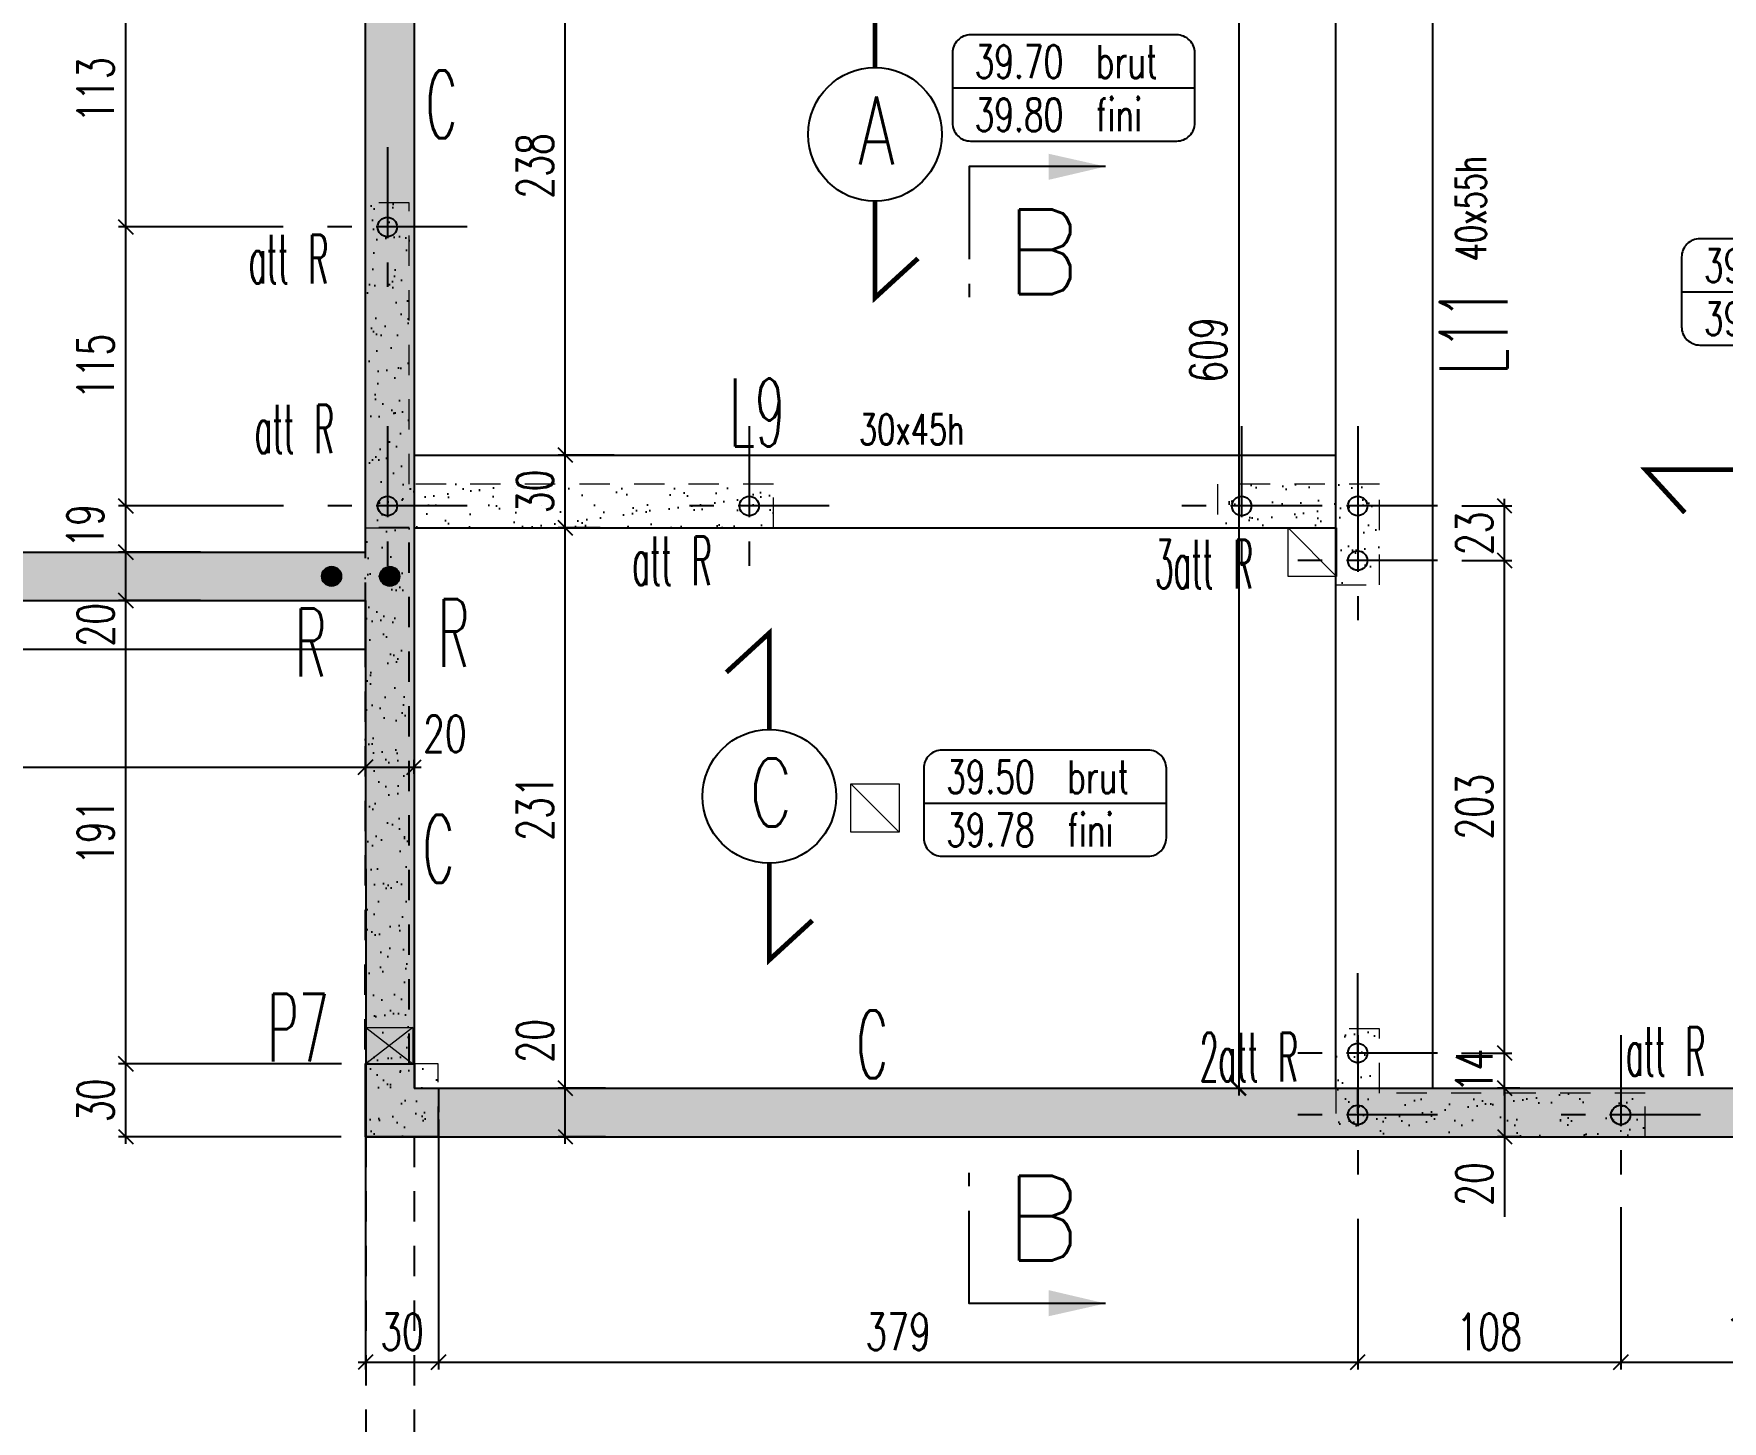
# Model space of a CAD drawing. Extents: x 308 to 787, y -199 to -146.
# Drawn here: x 351.67 to 358.63, y -181.05 to -175.33 of the extents above; entities that cross this region are included whole.
import ezdxf
from ezdxf.enums import TextEntityAlignment as Align

# ---------------------------------------------------------------- set-up
doc = ezdxf.new("R2010")
doc.units = 0
doc.header["$LTSCALE"] = 0.5
doc.header["$MEASUREMENT"] = 0
for name, pattern in [('AXES2', [1.125, 0.75, -0.125, 0.125, -0.125]), ('CACHE', [0.375, 0.25, -0.125]), ('CONTINU', [0]), ('DISCONTINU2', [0.375, 0.25, -0.125])]:
    doc.linetypes.add(name, pattern=pattern)
doc.layers.get('0').update_dxf_attribs({"linetype": 'CONTINUOUS'})
doc.layers.get('DEFPOINTS').update_dxf_attribs({"linetype": 'CONTINUOUS'})
doc.layers.add('00 - RESERVATIONS SPEC Plombier', color=90, linetype='CONTINUOUS', lineweight=20)
for name, color, linetype in [('1_AJSA_vue2', 13, 'CONTINUOUS'), ('_ SERTI RESERVATION', 210, 'CACHE'), ('AXES', 6, 'AXES2'), ('COTATION', 7, 'CONTINUOUS'), ('HABILLAGE', 7, 'CONTINUOUS'), ('MURS', 3, 'CONTINUOUS'), ('PLANCHER', 7, 'CONTINUOUS'), ('POCHAGE', 254, 'CONTINUOUS'), ('POTEAUX', 1, 'CONTINUOUS'), ('POUTRES', 2, 'CONTINUOUS'), ('RAID', 1, 'CONTINUOUS'), ('RDC', 7, 'DISCONTINU2'), ('REP-COUPES', 5, 'CONTINUOUS'), ('REPERAGE', 4, 'CONTINUOUS'), ('REPERE-CHAI', 4, 'CONTINUOUS'), ('REPERE-POT', 4, 'CONTINUOUS'), ('REPERE-POUT', 4, 'CONTINUOUS'), ('REPERE-RAID', 4, 'CONTINUOUS')]:
    doc.layers.add(name, color=color, linetype=linetype)
doc.styles.add('ROMANS8', font='romans.shx', dxfattribs={"width": 0.7})
doc.styles.get("Standard").update_dxf_attribs({"font": 'txt.shx'})
doc.dimstyles.new('COT50 cm', dxfattribs={"dimtxt": 0.15, "dimasz": 0.06, "dimexe": 0.03, "dimexo": 0.1, "dimgap": 0.05, "dimtad": 1, "dimdec": 0, "dimlfac": 100, "dimzin": 0, "dimdsep": 46, "dimtxsty": 'ROMANS8', "dimblk1": 'OBLIQUE', "dimblk2": 'OBLIQUE', "dimsah": 1, "dimcen": 0.03, "dimdle": 0.03, "dimclrt": 1, "dimadec": 0, "dimazin": 0, "dimtfac": 1, "dimtdec": 0, "dimtmove": 0, "dimatfit": 3, "dimfxl": 0, "dimtolj": 1, "dimtzin": 0, "dimlwd": -1, "dimlwe": -1, "dimarcsym": 0})
pattern_1 = [(37.5, (-513.79323, 160.44126), (-0.004409535, 0.134877664), [0, -0.1064, 0, -0.119, 0, -0.11375]), (7.5, (-513.79323, 160.44126), (0.12388437, 0.197550225), [0, -0.0574, 0, -0.0959, 0, -0.03675]), (327.5, (-513.87933, 160.44126), (0.21798993, 0.000396134), [0, -0.035, 0, -0.126, 0, -0.1645]), (317.5, (-513.87933, 160.44126), (0.21042886, 0.06143729), [0, -0.0175, 0, -0.0826, 0, -0.0945])]

# ---------------------------------------------------------------- blocks, each defined once
blk = doc.blocks.new('139')
at = {"layer": 'HABILLAGE', "color": 7}
blk.add_line((-0.6648, 0), (0.6648, 0), dxfattribs=at)
at = {"layer": 'HABILLAGE'}
blk.add_lwpolyline([(-0.5648, -0.291), (0.5648, -0.291, 0.414214), (0.6648, -0.191), (0.6648, 0.191, 0.414214), (0.5648, 0.291), (-0.5648, 0.291, 0.414214), (-0.6648, 0.191), (-0.6648, -0.191, 0.414214)], format="xyb", close=True, dxfattribs=at)
at = {"layer": 'HABILLAGE', "color": 1, "width": 0.7}
for s, p in [('brut', (0.1215, 0.054)), ('fini', (0.1215, -0.237))]:
    blk.add_text(s, height=0.18, dxfattribs=at).set_placement(p)
for tag, p in [('NIVBRUT', (-0.5425, 0.054)), ('NIVFINI', (-0.5425, -0.237))]:
    blk.add_attdef(tag, p, '', height=0.18, dxfattribs=at)
blk = doc.blocks.new('_Oblique')
at = {"layer": 'COTATION', "color": 0, "lineweight": -2}
blk.add_line((-0.5, -0.5), (0.5, 0.5), dxfattribs=at)
blk = doc.blocks.new('*D233')
at = {"layer": 'COTATION', "color": 0, "transparency": 16777216}
for p, q in [((352.9369, -179.5763), (352.018, -179.5763)), ((352.048, -179.9063), (352.048, -179.5463)), ((352.9359, -179.8763), (352.018, -179.8763))]:
    blk.add_line(p, q, dxfattribs=at)
at = {"layer": 'DEFPOINTS', "color": 0, "transparency": 16777216}
for p in [(352.048, -179.5763), (353.0369, -179.5763), (353.0359, -179.8763)]:
    blk.add_point(p, dxfattribs=at)
at = {"layer": 'COTATION', "color": 0, "transparency": 16777216, "xscale": 0.06, "yscale": 0.06, "zscale": 0.06}
for p, rotation in [((352.048, -179.5763), 90), ((352.048, -179.8763), 270)]:
    blk.add_blockref('_Oblique', p, dxfattribs=dict(at, rotation=rotation))
at = {"layer": 'COTATION', "color": 1, "transparency": 16777216, "insert": (351.923, -179.7263), "char_height": 0.15, "attachment_point": 5, "rotation": 90, "style": 'ROMANS8'}
blk.add_mtext('\\A1;30', dxfattribs=at)
blk = doc.blocks.new('*D234')
at = {"layer": 'COTATION', "color": 0, "transparency": 16777216}
for p, q in [((352.048, -179.6063), (352.048, -177.636)), ((352.355, -177.666), (352.018, -177.666)), ((352.9369, -179.5763), (352.018, -179.5763))]:
    blk.add_line(p, q, dxfattribs=at)
at = {"layer": 'DEFPOINTS', "color": 0, "transparency": 16777216}
for p in [(352.048, -177.666), (352.455, -177.666), (353.0369, -179.5763)]:
    blk.add_point(p, dxfattribs=at)
at = {"layer": 'COTATION', "color": 0, "transparency": 16777216, "xscale": 0.06, "yscale": 0.06, "zscale": 0.06}
for p, rotation in [((352.048, -177.666), 90), ((352.048, -179.5763), 270)]:
    blk.add_blockref('_Oblique', p, dxfattribs=dict(at, rotation=rotation))
at = {"layer": 'COTATION', "color": 1, "transparency": 16777216, "insert": (351.923, -178.6211), "char_height": 0.15, "attachment_point": 5, "rotation": 90, "style": 'ROMANS8'}
blk.add_mtext('\\A1;191', dxfattribs=at)
blk = doc.blocks.new('*D235')
at = {"layer": 'COTATION', "color": 0, "transparency": 16777216}
for p, q in [((352.355, -177.4663), (352.018, -177.4663)), ((352.048, -177.696), (352.048, -177.4363)), ((352.355, -177.666), (352.018, -177.666))]:
    blk.add_line(p, q, dxfattribs=at)
at = {"layer": 'DEFPOINTS', "color": 0, "transparency": 16777216}
for p in [(352.048, -177.4663), (352.455, -177.4663), (352.455, -177.666)]:
    blk.add_point(p, dxfattribs=at)
at = {"layer": 'COTATION', "color": 0, "transparency": 16777216, "xscale": 0.06, "yscale": 0.06, "zscale": 0.06}
for p, rotation in [((352.048, -177.4663), 90), ((352.048, -177.666), 270)]:
    blk.add_blockref('_Oblique', p, dxfattribs=dict(at, rotation=rotation))
at = {"layer": 'COTATION', "color": 1, "transparency": 16777216, "insert": (351.923, -177.7664), "char_height": 0.15, "attachment_point": 5, "rotation": 90, "style": 'ROMANS8'}
blk.add_mtext('\\A1;20', dxfattribs=at)
blk = doc.blocks.new('*D236')
at = {"layer": 'COTATION', "color": 0, "transparency": 16777216}
for p, q in [((352.6972, -177.2763), (352.018, -177.2763)), ((352.048, -177.4963), (352.048, -177.2463)), ((352.355, -177.4663), (352.018, -177.4663))]:
    blk.add_line(p, q, dxfattribs=at)
at = {"layer": 'DEFPOINTS', "color": 0, "transparency": 16777216}
for p in [(352.048, -177.2763), (352.7972, -177.2763), (352.455, -177.4663)]:
    blk.add_point(p, dxfattribs=at)
at = {"layer": 'COTATION', "color": 0, "transparency": 16777216, "xscale": 0.06, "yscale": 0.06, "zscale": 0.06}
for p, rotation in [((352.048, -177.2763), 90), ((352.048, -177.4663), 270)]:
    blk.add_blockref('_Oblique', p, dxfattribs=dict(at, rotation=rotation))
at = {"layer": 'COTATION', "color": 1, "transparency": 16777216, "insert": (351.8806, -177.3585), "char_height": 0.15, "attachment_point": 5, "rotation": 90, "style": 'ROMANS8'}
blk.add_mtext('\\A1;19', dxfattribs=at)
blk = doc.blocks.new('*D237')
at = {"layer": 'COTATION', "color": 0, "transparency": 16777216}
for p, q in [((352.048, -177.3063), (352.048, -176.0961)), ((352.6969, -176.1261), (352.018, -176.1261)), ((352.6972, -177.2763), (352.018, -177.2763))]:
    blk.add_line(p, q, dxfattribs=at)
at = {"layer": 'DEFPOINTS', "color": 0, "transparency": 16777216}
for p in [(352.048, -176.1261), (352.7969, -176.1261), (352.7972, -177.2763)]:
    blk.add_point(p, dxfattribs=at)
at = {"layer": 'COTATION', "color": 0, "transparency": 16777216, "xscale": 0.06, "yscale": 0.06, "zscale": 0.06}
for p, rotation in [((352.048, -176.1261), 90), ((352.048, -177.2763), 270)]:
    blk.add_blockref('_Oblique', p, dxfattribs=dict(at, rotation=rotation))
at = {"layer": 'COTATION', "color": 1, "transparency": 16777216, "insert": (351.923, -176.7012), "char_height": 0.15, "attachment_point": 5, "rotation": 90, "style": 'ROMANS8'}
blk.add_mtext('\\A1;115', dxfattribs=at)
blk = doc.blocks.new('*D238')
at = {"layer": 'COTATION', "color": 0, "transparency": 16777216}
for p, q in [((352.697, -174.9961), (352.018, -174.9961)), ((352.048, -176.1561), (352.048, -174.9661)), ((352.6969, -176.1261), (352.018, -176.1261))]:
    blk.add_line(p, q, dxfattribs=at)
at = {"layer": 'DEFPOINTS', "color": 0, "transparency": 16777216}
for p in [(352.048, -174.9961), (352.797, -174.9961), (352.7969, -176.1261)]:
    blk.add_point(p, dxfattribs=at)
at = {"layer": 'COTATION', "color": 0, "transparency": 16777216, "xscale": 0.06, "yscale": 0.06, "zscale": 0.06}
for p, rotation in [((352.048, -174.9961), 90), ((352.048, -176.1261), 270)]:
    blk.add_blockref('_Oblique', p, dxfattribs=dict(at, rotation=rotation))
at = {"layer": 'COTATION', "color": 1, "transparency": 16777216, "insert": (351.923, -175.5611), "char_height": 0.15, "attachment_point": 5, "rotation": 90, "style": 'ROMANS8'}
blk.add_mtext('\\A1;113', dxfattribs=at)
blk = doc.blocks.new('*D253')
at = {"layer": 'COTATION', "color": 0, "transparency": 16777216}
for p, q in [((353.8595, -179.6763), (353.8595, -179.3463)), ((354.0256, -179.6763), (353.8295, -179.6763)), ((353.8595, -179.9063), (353.8595, -179.6763)), ((354.0256, -179.8763), (353.8295, -179.8763))]:
    blk.add_line(p, q, dxfattribs=at)
at = {"layer": 'DEFPOINTS', "color": 0, "transparency": 16777216}
for p in [(353.8595, -179.6763), (354.1256, -179.6763), (354.1256, -179.8763)]:
    blk.add_point(p, dxfattribs=at)
at = {"layer": 'COTATION', "color": 0, "transparency": 16777216, "xscale": 0.06, "yscale": 0.06, "zscale": 0.06}
for p, rotation in [((353.8595, -179.6763), 90), ((353.8595, -179.8763), 270)]:
    blk.add_blockref('_Oblique', p, dxfattribs=dict(at, rotation=rotation))
at = {"layer": 'COTATION', "color": 1, "transparency": 16777216, "insert": (353.7345, -179.4813), "char_height": 0.15, "attachment_point": 5, "rotation": 90, "style": 'ROMANS8'}
blk.add_mtext('\\A1;20', dxfattribs=at)
blk = doc.blocks.new('*D254')
at = {"layer": 'COTATION', "color": 0, "transparency": 16777216}
for p, q in [((353.8595, -179.7063), (353.8595, -177.3363)), ((354.0028, -177.3663), (353.8295, -177.3663)), ((354.0256, -179.6763), (353.8295, -179.6763))]:
    blk.add_line(p, q, dxfattribs=at)
at = {"layer": 'DEFPOINTS', "color": 0, "transparency": 16777216}
for p in [(353.8595, -177.3663), (354.1028, -177.3663), (354.1256, -179.6763)]:
    blk.add_point(p, dxfattribs=at)
at = {"layer": 'COTATION', "color": 0, "transparency": 16777216, "xscale": 0.06, "yscale": 0.06, "zscale": 0.06}
for p, rotation in [((353.8595, -177.3663), 90), ((353.8595, -179.6763), 270)]:
    blk.add_blockref('_Oblique', p, dxfattribs=dict(at, rotation=rotation))
at = {"layer": 'COTATION', "color": 1, "transparency": 16777216, "insert": (353.7345, -178.5213), "char_height": 0.15, "attachment_point": 5, "rotation": 90, "style": 'ROMANS8'}
blk.add_mtext('\\A1;231', dxfattribs=at)
blk = doc.blocks.new('*D255')
at = {"layer": 'COTATION', "color": 0, "transparency": 16777216}
for p, q in [((354.0611, -177.0663), (353.8295, -177.0663)), ((353.8595, -177.3963), (353.8595, -177.0363)), ((354.0028, -177.3663), (353.8295, -177.3663))]:
    blk.add_line(p, q, dxfattribs=at)
at = {"layer": 'DEFPOINTS', "color": 0, "transparency": 16777216}
for p in [(353.8595, -177.0663), (354.1611, -177.0663), (354.1028, -177.3663)]:
    blk.add_point(p, dxfattribs=at)
at = {"layer": 'COTATION', "color": 0, "transparency": 16777216, "xscale": 0.06, "yscale": 0.06, "zscale": 0.06}
for p, rotation in [((353.8595, -177.0663), 90), ((353.8595, -177.3663), 270)]:
    blk.add_blockref('_Oblique', p, dxfattribs=dict(at, rotation=rotation))
at = {"layer": 'COTATION', "color": 1, "transparency": 16777216, "insert": (353.7345, -177.2163), "char_height": 0.15, "attachment_point": 5, "rotation": 90, "style": 'ROMANS8'}
blk.add_mtext('\\A1;30', dxfattribs=at)
blk = doc.blocks.new('*D256')
at = {"layer": 'COTATION', "color": 0, "transparency": 16777216}
for p, q in [((354.3147, -174.6823), (353.8295, -174.6823)), ((353.8595, -177.0963), (353.8595, -174.6523)), ((354.0611, -177.0663), (353.8295, -177.0663))]:
    blk.add_line(p, q, dxfattribs=at)
at = {"layer": 'DEFPOINTS', "color": 0, "transparency": 16777216}
for p in [(353.8595, -174.6823), (354.4147, -174.6823), (354.1611, -177.0663)]:
    blk.add_point(p, dxfattribs=at)
at = {"layer": 'COTATION', "color": 0, "transparency": 16777216, "xscale": 0.06, "yscale": 0.06, "zscale": 0.06}
for p, rotation in [((353.8595, -174.6823), 90), ((353.8595, -177.0663), 270)]:
    blk.add_blockref('_Oblique', p, dxfattribs=dict(at, rotation=rotation))
at = {"layer": 'COTATION', "color": 1, "transparency": 16777216, "insert": (353.7345, -175.8743), "char_height": 0.15, "attachment_point": 5, "rotation": 90, "style": 'ROMANS8'}
blk.add_mtext('\\A1;238', dxfattribs=at)
blk = doc.blocks.new('*D262')
at = {"layer": 'COTATION', "color": 0, "transparency": 16777216}
for p, q in [((357.794, -179.6763), (357.7019, -179.6763)), ((357.7319, -179.6763), (357.7319, -179.9063)), ((357.794, -179.8763), (357.7019, -179.8763)), ((357.7319, -179.8763), (357.7319, -180.2063))]:
    blk.add_line(p, q, dxfattribs=at)
at = {"layer": 'DEFPOINTS', "color": 0, "transparency": 16777216}
for p in [(357.7319, -179.6763), (357.894, -179.6763), (357.894, -179.8763)]:
    blk.add_point(p, dxfattribs=at)
at = {"layer": 'COTATION', "color": 0, "transparency": 16777216, "xscale": 0.06, "yscale": 0.06, "zscale": 0.06}
for p, rotation in [((357.7319, -179.6763), 90), ((357.7319, -179.8763), 270)]:
    blk.add_blockref('_Oblique', p, dxfattribs=dict(at, rotation=rotation))
at = {"layer": 'COTATION', "color": 1, "transparency": 16777216, "insert": (357.6069, -180.0713), "char_height": 0.15, "attachment_point": 5, "rotation": 90, "style": 'ROMANS8'}
blk.add_mtext('\\A1;20', dxfattribs=at)
blk = doc.blocks.new('*D263')
at = {"layer": 'COTATION', "color": 0, "transparency": 16777216}
for p, q in [((357.7319, -179.7063), (357.7319, -179.5013)), ((357.5547, -179.5313), (357.7619, -179.5313)), ((357.794, -179.6763), (357.7019, -179.6763))]:
    blk.add_line(p, q, dxfattribs=at)
at = {"layer": 'DEFPOINTS', "color": 0, "transparency": 16777216}
for p in [(357.4547, -179.5313), (357.7319, -179.5313), (357.894, -179.6763)]:
    blk.add_point(p, dxfattribs=at)
at = {"layer": 'COTATION', "color": 0, "transparency": 16777216, "xscale": 0.06, "yscale": 0.06, "zscale": 0.06}
for p, rotation in [((357.7319, -179.5313), 90), ((357.7319, -179.6763), 270)]:
    blk.add_blockref('_Oblique', p, dxfattribs=dict(at, rotation=rotation))
at = {"layer": 'COTATION', "color": 1, "transparency": 16777216, "insert": (357.6069, -179.6038), "char_height": 0.15, "attachment_point": 5, "rotation": 90, "style": 'ROMANS8'}
blk.add_mtext('\\A1;14', dxfattribs=at)
blk = doc.blocks.new('*D264')
at = {"layer": 'COTATION', "color": 0, "transparency": 16777216}
for p, q in [((357.555, -177.5013), (357.7619, -177.5013)), ((357.7319, -179.5613), (357.7319, -177.4713)), ((357.5547, -179.5313), (357.7619, -179.5313))]:
    blk.add_line(p, q, dxfattribs=at)
at = {"layer": 'DEFPOINTS', "color": 0, "transparency": 16777216}
for p in [(357.455, -177.5013), (357.7319, -177.5013), (357.4547, -179.5313)]:
    blk.add_point(p, dxfattribs=at)
at = {"layer": 'COTATION', "color": 0, "transparency": 16777216, "xscale": 0.06, "yscale": 0.06, "zscale": 0.06}
for p, rotation in [((357.7319, -177.5013), 90), ((357.7319, -179.5313), 270)]:
    blk.add_blockref('_Oblique', p, dxfattribs=dict(at, rotation=rotation))
at = {"layer": 'COTATION', "color": 1, "transparency": 16777216, "insert": (357.6069, -178.5163), "char_height": 0.15, "attachment_point": 5, "rotation": 90, "style": 'ROMANS8'}
blk.add_mtext('\\A1;203', dxfattribs=at)
blk = doc.blocks.new('*D265')
at = {"layer": 'COTATION', "color": 0, "transparency": 16777216}
for p, q in [((357.555, -177.2763), (357.7619, -177.2763)), ((357.7319, -177.5313), (357.7319, -177.2463)), ((357.5784, -177.5013), (357.7619, -177.5013))]:
    blk.add_line(p, q, dxfattribs=at)
at = {"layer": 'DEFPOINTS', "color": 0, "transparency": 16777216}
for p in [(357.455, -177.2763), (357.7319, -177.2763), (357.4784, -177.5013)]:
    blk.add_point(p, dxfattribs=at)
at = {"layer": 'COTATION', "color": 0, "transparency": 16777216, "xscale": 0.06, "yscale": 0.06, "zscale": 0.06}
for p, rotation in [((357.7319, -177.2763), 90), ((357.7319, -177.5013), 270)]:
    blk.add_blockref('_Oblique', p, dxfattribs=dict(at, rotation=rotation))
at = {"layer": 'COTATION', "color": 1, "transparency": 16777216, "insert": (357.6069, -177.3888), "char_height": 0.15, "attachment_point": 5, "rotation": 90, "style": 'ROMANS8'}
blk.add_mtext('\\A1;23', dxfattribs=at)
blk = doc.blocks.new('*D626')
at = {"layer": 'COTATION', "color": 0, "transparency": 16777216}
for p, q in [((347.3629, -177.9662), (347.3629, -178.3832)), ((353.0355, -178.2932), (353.0355, -178.3832)), ((347.3329, -178.3532), (353.0655, -178.3532))]:
    blk.add_line(p, q, dxfattribs=at)
at = {"layer": 'DEFPOINTS', "color": 0, "transparency": 16777216}
for p in [(347.3629, -177.8662), (353.0355, -178.1932), (353.0355, -178.3532)]:
    blk.add_point(p, dxfattribs=at)
at = {"layer": 'COTATION', "color": 0, "transparency": 16777216, "xscale": 0.06, "yscale": 0.06, "zscale": 0.06, "rotation": 180}
blk.add_blockref('_Oblique', (347.3629, -178.3532), dxfattribs=at)
at = {"layer": 'COTATION', "color": 0, "transparency": 16777216, "xscale": 0.06, "yscale": 0.06, "zscale": 0.06}
blk.add_blockref('_Oblique', (353.0355, -178.3532), dxfattribs=at)
at = {"layer": 'COTATION', "color": 1, "transparency": 16777216, "insert": (350.1992, -178.2282), "char_height": 0.15, "attachment_point": 5, "style": 'ROMANS8'}
blk.add_mtext('\\A1;567', dxfattribs=at)
blk = doc.blocks.new('*D627')
at = {"layer": 'COTATION', "color": 0, "transparency": 16777216}
for p, q in [((353.0355, -178.2932), (353.0355, -178.3832)), ((353.2359, -178.3803), (353.2359, -178.3232)), ((353.0055, -178.3532), (353.2659, -178.3532))]:
    blk.add_line(p, q, dxfattribs=at)
at = {"layer": 'DEFPOINTS', "color": 0, "transparency": 16777216}
for p in [(353.0355, -178.1932), (353.2359, -178.3532), (353.2359, -178.4803)]:
    blk.add_point(p, dxfattribs=at)
at = {"layer": 'COTATION', "color": 0, "transparency": 16777216, "xscale": 0.06, "yscale": 0.06, "zscale": 0.06, "rotation": 180}
blk.add_blockref('_Oblique', (353.0355, -178.3532), dxfattribs=at)
at = {"layer": 'COTATION', "color": 0, "transparency": 16777216, "xscale": 0.06, "yscale": 0.06, "zscale": 0.06}
blk.add_blockref('_Oblique', (353.2359, -178.3532), dxfattribs=at)
at = {"layer": 'COTATION', "color": 1, "transparency": 16777216, "insert": (353.3628, -178.2155), "char_height": 0.15, "attachment_point": 5, "style": 'ROMANS8'}
blk.add_mtext('\\A1;20', dxfattribs=at)
blk = doc.blocks.new('*D628')
at = {"layer": 'COTATION', "color": 0, "transparency": 16777216}
for p, q in [((353.0359, -179.8057), (353.0359, -180.8357)), ((353.3369, -179.8057), (353.3369, -180.8357)), ((353.0059, -180.8057), (353.3669, -180.8057))]:
    blk.add_line(p, q, dxfattribs=at)
at = {"layer": 'DEFPOINTS', "color": 0, "transparency": 16777216}
for p in [(353.0359, -179.6597), (353.3369, -179.6597), (353.3369, -180.8057)]:
    blk.add_point(p, dxfattribs=at)
at = {"layer": 'COTATION', "color": 0, "transparency": 16777216, "xscale": 0.06, "yscale": 0.06, "zscale": 0.06, "rotation": 180}
blk.add_blockref('_Oblique', (353.0359, -180.8057), dxfattribs=at)
at = {"layer": 'COTATION', "color": 0, "transparency": 16777216, "xscale": 0.06, "yscale": 0.06, "zscale": 0.06}
blk.add_blockref('_Oblique', (353.3369, -180.8057), dxfattribs=at)
at = {"layer": 'COTATION', "color": 1, "transparency": 16777216, "insert": (353.1864, -180.6807), "char_height": 0.15, "attachment_point": 5, "style": 'ROMANS8'}
blk.add_mtext('\\A1;30', dxfattribs=at)
blk = doc.blocks.new('*D629')
at = {"layer": 'COTATION', "color": 0, "transparency": 16777216}
for p, q in [((353.3369, -179.8057), (353.3369, -180.8357)), ((357.1261, -180.2151), (357.1261, -180.8357)), ((353.3069, -180.8057), (357.1561, -180.8057))]:
    blk.add_line(p, q, dxfattribs=at)
at = {"layer": 'DEFPOINTS', "color": 0, "transparency": 16777216}
for p in [(353.3369, -179.6597), (357.1261, -180.1151), (357.1261, -180.8057)]:
    blk.add_point(p, dxfattribs=at)
at = {"layer": 'COTATION', "color": 0, "transparency": 16777216, "xscale": 0.06, "yscale": 0.06, "zscale": 0.06, "rotation": 180}
blk.add_blockref('_Oblique', (353.3369, -180.8057), dxfattribs=at)
at = {"layer": 'COTATION', "color": 0, "transparency": 16777216, "xscale": 0.06, "yscale": 0.06, "zscale": 0.06}
blk.add_blockref('_Oblique', (357.1261, -180.8057), dxfattribs=at)
at = {"layer": 'COTATION', "color": 1, "transparency": 16777216, "insert": (355.2315, -180.6807), "char_height": 0.15, "attachment_point": 5, "style": 'ROMANS8'}
blk.add_mtext('\\A1;379', dxfattribs=at)
blk = doc.blocks.new('*D630')
at = {"layer": 'COTATION', "color": 0, "transparency": 16777216}
for p, q in [((357.1261, -180.2151), (357.1261, -180.8357)), ((358.2109, -180.1664), (358.2109, -180.8357)), ((357.0961, -180.8057), (358.2409, -180.8057))]:
    blk.add_line(p, q, dxfattribs=at)
at = {"layer": 'DEFPOINTS', "color": 0, "transparency": 16777216}
for p in [(358.2109, -180.0664), (357.1261, -180.1151), (358.2109, -180.8057)]:
    blk.add_point(p, dxfattribs=at)
at = {"layer": 'COTATION', "color": 0, "transparency": 16777216, "xscale": 0.06, "yscale": 0.06, "zscale": 0.06, "rotation": 180}
blk.add_blockref('_Oblique', (357.1261, -180.8057), dxfattribs=at)
at = {"layer": 'COTATION', "color": 0, "transparency": 16777216, "xscale": 0.06, "yscale": 0.06, "zscale": 0.06}
blk.add_blockref('_Oblique', (358.2109, -180.8057), dxfattribs=at)
at = {"layer": 'COTATION', "color": 1, "transparency": 16777216, "insert": (357.6685, -180.6807), "char_height": 0.15, "attachment_point": 5, "style": 'ROMANS8'}
blk.add_mtext('\\A1;108', dxfattribs=at)
blk = doc.blocks.new('*D631')
at = {"layer": 'COTATION', "color": 0, "transparency": 16777216}
for p, q in [((358.2109, -180.1664), (358.2109, -180.8357)), ((359.3405, -180.1664), (359.3405, -180.8357)), ((358.1809, -180.8057), (359.3705, -180.8057))]:
    blk.add_line(p, q, dxfattribs=at)
at = {"layer": 'DEFPOINTS', "color": 0, "transparency": 16777216}
for p in [(358.2109, -180.0664), (359.3405, -180.0664), (359.3405, -180.8057)]:
    blk.add_point(p, dxfattribs=at)
at = {"layer": 'COTATION', "color": 0, "transparency": 16777216, "xscale": 0.06, "yscale": 0.06, "zscale": 0.06, "rotation": 180}
blk.add_blockref('_Oblique', (358.2109, -180.8057), dxfattribs=at)
at = {"layer": 'COTATION', "color": 0, "transparency": 16777216, "xscale": 0.06, "yscale": 0.06, "zscale": 0.06}
blk.add_blockref('_Oblique', (359.3405, -180.8057), dxfattribs=at)
at = {"layer": 'COTATION', "color": 1, "transparency": 16777216, "insert": (358.7757, -180.6807), "char_height": 0.15, "attachment_point": 5, "style": 'ROMANS8'}
blk.add_mtext('\\A1;113', dxfattribs=at)
blk = doc.blocks.new('A$C6B096A38')
at = {"layer": 'POCHAGE'}
h = blk.add_hatch(dxfattribs=at)
h.set_pattern_fill('AR-SAND', color=0, scale=0.07)
h.set_pattern_definition(pattern_1)
h.paths.add_polyline_path([(8.6219, -16.745), (7.1198, -16.745), (7.1198, -15.5848), (6.94, -15.5848), (6.94, -16.925), (8.6219, -16.925)])
h = blk.add_hatch(dxfattribs=at)
h.set_pattern_fill('AR-SAND', color=0, scale=0.07)
h.set_pattern_definition(pattern_1)
h.paths.add_polyline_path([(11.12, -16.745), (10.4519, -16.745), (10.4519, -16.925), (10.94, -16.925), (10.94, -17.16), (11.12, -17.16)])
h = blk.add_hatch(dxfattribs=at)
h.set_pattern_fill('AR-SAND', color=0, scale=0.07)
h.set_pattern_definition(pattern_1)
h.paths.add_polyline_path([(12.215, -19.255), (11.12, -19.255), (11.12, -18.99), (10.94, -18.99), (10.94, -19.435), (12.215, -19.435)])
h = blk.add_hatch(dxfattribs=at)
h.set_pattern_fill('AR-SAND', color=0, scale=0.07)
h.set_pattern_definition(pattern_1)
h.paths.add_polyline_path([(7.24, -19.135), (6.94, -19.135), (6.94, -19.435), (7.24, -19.435)])
at = {"layer": 'AXES', "color": 1}
for p, q in [((7.0299, -15.356), (7.0299, -16.0137)), ((7.3588, -15.6848), (6.7011, -15.6848)), ((7.0302, -16.5061), (7.0302, -17.1639)), ((8.5219, -16.5061), (8.5219, -17.1639)), ((10.5518, -16.5061), (10.5518, -17.1639)), ((11.0302, -16.5061), (11.0302, -17.1639)), ((11.0302, -16.7311), (11.0302, -17.3889)), ((7.3591, -16.835), (6.7014, -16.835)), ((8.8508, -16.835), (8.193, -16.835)), ((10.8807, -16.835), (10.223, -16.835)), ((11.3591, -16.835), (10.7014, -16.835)), ((11.3591, -17.06), (10.7014, -17.06)), ((11.03, -18.7611), (11.03, -19.4189)), ((11.0302, -19.0161), (11.0302, -19.6739)), ((12.115, -19.0161), (12.115, -19.6739)), ((11.3589, -19.09), (10.7011, -19.09)), ((11.3591, -19.345), (10.7014, -19.345)), ((12.4439, -19.345), (11.7861, -19.345))]:
    blk.add_line(p, q, dxfattribs=at)
at = {"layer": 'RAID'}
for centre in [(7.0299, -15.6848), (7.0302, -16.835), (8.5219, -16.835), (10.5518, -16.835), (11.0302, -16.835), (11.0302, -17.06), (11.03, -19.09), (11.0302, -19.345), (12.115, -19.345)]:
    blk.add_circle(centre, 0.04, dxfattribs=at)
at = {"layer": 'RDC', "linetype": 'CACHE', "lineweight": 15}
for points in [[(7.1198, -15.5848), (6.94, -15.5848), (6.94, -16.925), (8.6219, -16.925), (8.6219, -16.745), (7.1198, -16.745)], [(11.12, -16.745), (10.4519, -16.745), (10.4519, -16.925), (10.94, -16.925), (10.94, -17.16), (11.12, -17.16)], [(12.215, -19.255), (11.12, -19.255), (11.12, -18.99), (10.94, -18.99), (10.94, -19.435), (12.215, -19.435)], [(6.94, -19.435), (7.24, -19.435), (7.24, -19.135), (6.94, -19.135)]]:
    blk.add_lwpolyline(points, close=True, dxfattribs=at)
blk = doc.blocks.new('_ArchTick')
at = {"color": 0, "linetype": 'ByBlock', "const_width": 0.15}
blk.add_lwpolyline([(-0.5, -0.5), (0.5, 0.5)], dxfattribs=at)
blk = doc.blocks.new('*D1062')
at = {"layer": '_ SERTI RESERVATION', "color": 0, "linetype": 'CONTINU', "transparency": 16777216}
for p, q in [((356.3544, -173.5901), (356.6655, -173.5901)), ((356.6355, -173.5601), (356.6355, -179.7063)), ((356.3544, -179.6763), (356.6655, -179.6763))]:
    blk.add_line(p, q, dxfattribs=at)
at = {"layer": 'DEFPOINTS', "color": 0, "linetype": 'CONTINU', "transparency": 16777216}
for p in [(356.2544, -173.5901), (356.2544, -179.6763), (356.6355, -179.6763)]:
    blk.add_point(p, dxfattribs=at)
at = {"layer": '_ SERTI RESERVATION', "color": 0, "linetype": 'CONTINU', "transparency": 16777216, "xscale": 0.06, "yscale": 0.06, "zscale": 0.06}
for p, rotation in [((356.6355, -173.5901), 90), ((356.6355, -179.6763), 270)]:
    blk.add_blockref('_ArchTick', p, dxfattribs=dict(at, rotation=rotation))
at = {"layer": '_ SERTI RESERVATION', "linetype": 'CONTINU', "transparency": 16777216, "insert": (356.5105, -176.6332), "char_height": 0.15, "attachment_point": 5, "rotation": 90, "style": 'ROMANS8'}
blk.add_mtext('\\A1;609', dxfattribs=at)

msp = doc.modelspace()

# ---------------------------------------------------------------- hatches: boundary and pattern name
at = {"layer": 'POCHAGE'}
h = msp.add_hatch(color=256, dxfattribs=at)
h.dxf.hatch_style = 1
h.paths.add_polyline_path([(353.2361, -174.8323), (353.0362, -174.8323), (353.0362, -177.4663), (351.6357, -177.4663), (351.6357, -177.666), (353.0351, -177.666), (353.0351, -177.8663), (353.0366, -179.5762), (353.2359, -179.5762)])
h.paths.add_polyline_path([(352.936, -177.5662, -1), (352.856, -177.5662, -1)], flags=16)
h.paths.add_polyline_path([(353.176, -177.5663, -1), (353.096, -177.5663, -1)], flags=16)
h.paths.add_polyline_path([(351.6357, -177.4663), (351.4357, -177.4663), (351.4357, -177.666), (351.6357, -177.666)])
h.paths.add_polyline_path([(351.4357, -177.4663), (347.3626, -177.4663), (347.3626, -177.666), (351.4357, -177.666)])
h.paths.add_polyline_path([(347.424, -177.5663, -1), (347.504, -177.5663, -1)], flags=16)
h = msp.add_hatch(color=256, dxfattribs=at)
h.dxf.hatch_style = 1
h.paths.add_polyline_path([(367.8291, -179.6763), (360.6731, -179.6763), (360.6728, -176.1707), (360.4928, -176.1707), (360.4931, -179.6763), (353.3369, -179.6763), (353.3369, -179.8763), (367.8291, -179.8763)])
h.paths.add_polyline_path([(360.6228, -179.7763, -1), (360.5428, -179.7763, -1)], flags=16)
h.paths.add_polyline_path([(360.5457, -176.2759, -1), (360.6257, -176.2759, -1)], flags=16)
h = msp.add_hatch(dxfattribs=at)
h.set_pattern_fill('AR-SAND', color=0, scale=0.07)
h.set_pattern_definition([(37.5, (28.93458, -2.21), (-0.004409535, 0.134877664), [0, -0.1064, 0, -0.119, 0, -0.11375]), (7.5, (28.93458, -2.21), (0.12388437, 0.197550225), [0, -0.0574, 0, -0.0959, 0, -0.03675]), (327.5, (28.84848, -2.21), (0.21798993, 0.000396134), [0, -0.035, 0, -0.126, 0, -0.1645]), (317.5, (28.84848, -2.21), (0.21042886, 0.06143729), [0, -0.0175, 0, -0.0826, 0, -0.0945])])
h.paths.add_polyline_path([(353.0336, -179.5763), (353.2157, -179.5763), (353.2157, -177.3663), (353.034, -177.3663)])
at = {"layer": 'POTEAUX'}
h = msp.add_hatch(color=256, dxfattribs=at)
h.dxf.hatch_style = 1
h.paths.add_polyline_path([(353.0359, -179.5763), (353.2381, -179.5762), (353.2381, -179.6763), (353.3363, -179.6763), (353.3359, -179.8763), (353.0359, -179.8763)])
at = {"layer": 'RAID'}
for points in [[(352.856, -177.5662, -1), (352.936, -177.5662, -1)], [(353.096, -177.5663, -1), (353.176, -177.5663, -1)]]:
    msp.add_hatch(color=256, dxfattribs=at).paths.add_polyline_path(points)

# ---------------------------------------------------------------- linework, layer by layer
at = {"layer": '00 - RESERVATIONS SPEC Plombier', "color": 100}
for p, q in [((356.8392, -177.3663), (357.0392, -177.5663)), ((355.0361, -178.4213), (355.2361, -178.6213)), ((353.0369, -179.4263), (353.2312, -179.5763)), ((353.2314, -179.4263), (353.0369, -179.5763))]:
    msp.add_line(p, q, dxfattribs=at)
for points in [[(356.8392, -177.3663), (357.0392, -177.3663), (357.0392, -177.5663), (356.8392, -177.5663)], [(355.0361, -178.4213), (355.2361, -178.4213), (355.2361, -178.6213), (355.0361, -178.6213)], [(353.0369, -179.4263), (353.2314, -179.4263), (353.2312, -179.5763), (353.0369, -179.5763)]]:
    msp.add_lwpolyline(points, close=True, dxfattribs=at)
at = {"layer": '1_AJSA_vue2', "linetype": 'CACHE'}
for p, q in [((353.0369, -179.8763), (353.0361, -183.2637)), ((353.2359, -179.8763), (353.2359, -183.2637))]:
    msp.add_line(p, q, dxfattribs=at)
at = {"layer": 'MURS'}
for p, q in [((347.3626, -177.4663), (353.0359, -177.4663)), ((353.2359, -179.6763), (360.483, -179.6763))]:
    msp.add_line(p, q, dxfattribs=at)
for points in [[(353.0362, -172.4663), (353.2362, -172.4663), (353.2359, -179.6763)], [(353.0362, -177.4663), (353.0362, -172.4663)], [(347.3626, -177.4663), (347.3626, -177.6662), (353.0351, -177.6663), (353.0369, -179.8763), (376.2545, -179.8763)]]:
    msp.add_lwpolyline(points, dxfattribs=at)
at = {"layer": 'PLANCHER', "color": 1, "const_width": 0.02}
for points in [[(355.1361, -175.4687), (355.1361, -175.0706), (354.9589, -175.2329)], [(355.1361, -176.02), (355.1361, -176.4181), (355.3133, -176.2558)], [(358.7107, -177.1264), (358.3126, -177.1264), (358.4749, -177.3036)], [(354.7008, -178.1978), (354.7008, -177.7997), (354.5236, -177.962)], [(354.7008, -178.7491), (354.7008, -179.1472), (354.878, -178.9849)]]:
    msp.add_lwpolyline(points, dxfattribs=at)
at = {"layer": 'PLANCHER', "color": 1}
for centre in [(355.1361, -175.7444), (354.7008, -178.4734)]:
    msp.add_circle(centre, 0.2757, dxfattribs=at)
at = {"layer": 'POTEAUX'}
msp.add_lwpolyline([(353.0359, -179.5763), (353.2381, -179.5762), (353.2381, -179.6763), (353.3363, -179.6763), (353.3359, -179.8763), (353.0359, -179.8763)], close=True, dxfattribs=at)
at = {"layer": 'POUTRES'}
for p, q in [((357.0361, -179.6763), (357.0361, -174.6823)), ((357.4361, -179.6763), (357.4361, -174.6823)), ((353.2361, -177.0663), (357.0361, -177.0663)), ((353.2361, -177.3663), (357.0361, -177.3663))]:
    msp.add_line(p, q, dxfattribs=at)
at = {"layer": 'POUTRES', "color": 0}
msp.add_lwpolyline([(347.3626, -177.6662), (347.3629, -177.8662), (353.0351, -177.8663), (353.0351, -177.6663)], dxfattribs=at)
at = {"layer": 'RAID'}
for centre in [(352.896, -177.5662), (353.136, -177.5663)]:
    msp.add_circle(centre, 0.04, dxfattribs=at)
at = {"layer": 'RDC', "linetype": 'CACHE', "lineweight": 15}
msp.add_line((346.8456, -177.666), (353.0359, -177.666), dxfattribs=at)
at = {"layer": 'RDC'}
msp.add_lwpolyline([(353.0336, -179.5763), (353.2157, -179.5763), (353.2157, -177.3663), (353.034, -177.3663)], close=True, dxfattribs=at)
at = {"layer": 'RDC', "linetype": 'CACHE', "lineweight": 15}
msp.add_lwpolyline([(353.0359, -177.8699), (346.8454, -177.8689)], dxfattribs=at)
at = {"layer": 'REP-COUPES'}
for p, q in [((355.5251, -176.3602), (355.5251, -176.4158)), ((355.5251, -180.0805), (355.5251, -180.0249))]:
    msp.add_line(p, q, dxfattribs=at)
for points in [[(356.0864, -175.877), (355.5251, -175.877), (355.5251, -176.2585)], [(356.0864, -180.5637), (355.5251, -180.5637), (355.5251, -180.1821)]]:
    msp.add_lwpolyline(points, dxfattribs=at)
for points in [[(355.8527, -175.9317), (356.0864, -175.877), (355.8527, -175.8244)], [(355.8527, -180.5089), (356.0864, -180.5637), (355.8527, -180.6163)]]:
    msp.add_solid(points, dxfattribs=at)

# ---------------------------------------------------------------- block references
at = {"layer": 'HABILLAGE', "color": 1, "xscale": 0.7521624, "yscale": 0.7521624, "zscale": 0.7521624}
for p, values in [((355.9551, -175.5531), {'NIVBRUT': '39.70', 'NIVFINI': '39.80'}), ((358.9615, -176.3939), {'NIVBRUT': '39.70', 'NIVFINI': '39.80'}), ((355.8373, -178.5012), {'NIVBRUT': '39.50', 'NIVFINI': '39.78'})]:
    msp.add_blockref('139', p, dxfattribs=at).add_auto_attribs(values)
at = {"layer": 'RDC'}
msp.add_blockref('A$C6B096A38', (346.0959, -160.4413), dxfattribs=at)

# ---------------------------------------------------------------- texts
at = {"layer": 'PLANCHER', "color": 1, "width": 0.7}
for s, p in [('A', (355.1425, -175.7279)), ('C', (354.7072, -178.4569))]:
    msp.add_text(s, height=0.28, dxfattribs=at).set_placement(p, align=Align.MIDDLE)
at = {"layer": 'REP-COUPES', "style": 'ROMANS8'}
for p in [(355.6706, -176.4035), (355.6706, -180.3871)]:
    msp.add_text('B', height=0.35, dxfattribs=at).set_placement(p)
at = {"layer": 'REPERAGE', "color": 1, "style": 'ROMANS8', "width": 0.7}
msp.add_text(' 40x55h', height=0.125, rotation=90, dxfattribs=at).set_placement((357.6556, -176.3275))
msp.add_text(' 30x45h', height=0.125, dxfattribs=at).set_placement((355.0101, -177.0231))
at = {"layer": 'REPERE-CHAI', "color": 4, "width": 0.519}
for p in [(353.2833, -175.7604), (353.2711, -178.8294), (355.0593, -179.6356)]:
    msp.add_text('C', height=0.28, dxfattribs=at).set_placement(p)
at = {"layer": 'REPERE-POT', "color": 4, "width": 0.519}
msp.add_text('P7', height=0.28, dxfattribs=at).set_placement((352.6298, -179.5669))
at = {"layer": 'REPERE-POUT', "width": 0.519}
msp.add_text('L11', height=0.28, rotation=90, dxfattribs=at).set_placement((357.7436, -176.7341))
msp.add_text('L9', height=0.28, dxfattribs=at).set_placement((354.5353, -177.0307))
at = {"layer": 'REPERE-RAID', "color": 4}
for s, height, width, p in [('att R', 0.2, 0.45, (352.5547, -176.3587)), ('att R', 0.2, 0.45, (352.5785, -177.0589)), ('att R', 0.2, 0.45, (354.1353, -177.602)), ('3att R', 0.2, 0.45, (356.29, -177.6164)), ('R', 0.28, 0.519, (352.7438, -177.9793)), ('R', 0.28, 0.519, (353.3333, -177.9398)), ('2att R', 0.2, 0.45, (356.4752, -179.6481)), ('att R', 0.2, 0.45, (358.2319, -179.6248))]:
    msp.add_text(s, height=height, dxfattribs=dict(at, width=width)).set_placement(p)

# ---------------------------------------------------------------- dimensions: what is measured, and where the dimension line sits
at = {"layer": '_ SERTI RESERVATION', "linetype": 'CONTINU'}
dim = msp.add_linear_dim(base=(356.6355, -179.6763), p1=(356.2544, -173.5901), p2=(356.2544, -179.6763), angle=90, dimstyle='COT50 cm', override={"dimblk": 'ArchTick', "dimsah": 0, "dimclrt": 256, "dimfxl": 3}, dxfattribs=at)
dim.commit()
dim.dimension.update_dxf_attribs({"geometry": '*D1062', "text_midpoint": (356.5105, -176.6332)})
at = {"layer": 'COTATION'}
for base, p1, p2, picture, middle in [((353.8595, -174.6823), (354.1611, -177.0663), (354.4147, -174.6823), '*D256', (353.7345, -175.8743)), ((352.048, -174.9961), (352.7969, -176.1261), (352.797, -174.9961), '*D238', (351.923, -175.5611)), ((352.048, -176.1261), (352.7972, -177.2763), (352.7969, -176.1261), '*D237', (351.923, -176.7012)), ((353.8595, -177.0663), (354.1028, -177.3663), (354.1611, -177.0663), '*D255', (353.7345, -177.2163)), ((353.8595, -177.3663), (354.1256, -179.6763), (354.1028, -177.3663), '*D254', (353.7345, -178.5213)), ((357.7319, -177.5013), (357.4547, -179.5313), (357.455, -177.5013), '*D264', (357.6069, -178.5163)), ((352.048, -177.666), (353.0369, -179.5763), (352.455, -177.666), '*D234', (351.923, -178.6211))]:
    dim = msp.add_linear_dim(base=base, p1=p1, p2=p2, angle=90, dimstyle='COT50 cm', override={"dimtmove": 1}, dxfattribs=at)
    dim.commit()
    dim.dimension.update_dxf_attribs({"geometry": picture, "text_midpoint": middle})
for base, p1, p2, picture, middle in [((352.048, -177.2763), (352.455, -177.4663), (352.7972, -177.2763), '*D236', (352.0056, -177.3585)), ((357.73193, -177.27626), (357.47836, -177.50127), (357.45498, -177.27626), '*D265', (357.73193, -177.38877)), ((352.048, -177.4663), (352.455, -177.666), (352.455, -177.4663), '*D235', (352.048, -177.7664)), ((357.73193, -179.53127), (357.894, -179.67626), (357.45474, -179.53127), '*D263', (357.73193, -179.60377))]:
    dim = msp.add_linear_dim(base=base, p1=p1, p2=p2, angle=90, dimstyle='COT50 cm', override={"dimtmove": 1}, dxfattribs=at)
    dim.commit()
    dim.dimension.update_dxf_attribs({"geometry": picture, "text_midpoint": middle, "dimtype": 160})
for base, p1, p2, picture, middle in [((353.0355, -178.3532), (347.3629, -177.8662), (353.0355, -178.1932), '*D626', (350.1992, -178.2282)), ((357.1261, -180.8057), (353.3369, -179.6597), (357.1261, -180.1151), '*D629', (355.2315, -180.6807)), ((358.2109, -180.8057), (357.1261, -180.1151), (358.2109, -180.0664), '*D630', (357.6685, -180.6807)), ((359.3405, -180.8057), (358.2109, -180.0664), (359.3405, -180.0664), '*D631', (358.7757, -180.6807))]:
    dim = msp.add_linear_dim(base=base, p1=p1, p2=p2, dimstyle='COT50 cm', override={"dimtmove": 1}, dxfattribs=at)
    dim.commit()
    dim.dimension.update_dxf_attribs({"geometry": picture, "text_midpoint": middle})
dim = msp.add_linear_dim(base=(353.2359, -178.3532), p1=(353.0355, -178.1932), p2=(353.2359, -178.4803), dimstyle='COT50 cm', override={"dimtmove": 1}, dxfattribs=at)
dim.commit()
dim.dimension.update_dxf_attribs({"geometry": '*D627', "text_midpoint": (353.3628, -178.3405), "dimtype": 160})
for base, p1, p2, picture, middle in [((353.8595, -179.6763), (354.1256, -179.8763), (354.1256, -179.6763), '*D253', (353.7345, -179.4813)), ((352.048, -179.5763), (353.0359, -179.8763), (353.0369, -179.5763), '*D233', (351.923, -179.7263))]:
    dim = msp.add_linear_dim(base=base, p1=p1, p2=p2, angle=90, dimstyle='COT50 cm', dxfattribs=at)
    dim.commit()
    dim.dimension.update_dxf_attribs({"geometry": picture, "text_midpoint": middle})
dim = msp.add_linear_dim(base=(353.3369, -180.8057), p1=(353.0359, -179.6597), p2=(353.3369, -179.6597), dimstyle='COT50 cm', dxfattribs=at)
dim.commit()
dim.dimension.update_dxf_attribs({"geometry": '*D628', "text_midpoint": (353.1864, -180.6807)})
dim = msp.add_linear_dim(base=(357.7319, -179.6763), p1=(357.894, -179.8763), p2=(357.894, -179.6763), angle=90, dimstyle='COT50 cm', dxfattribs=at)
dim.commit()
dim.dimension.update_dxf_attribs({"geometry": '*D262', "text_midpoint": (357.7319, -180.0713), "dimtype": 160})

doc.saveas('drawing.dxf')
